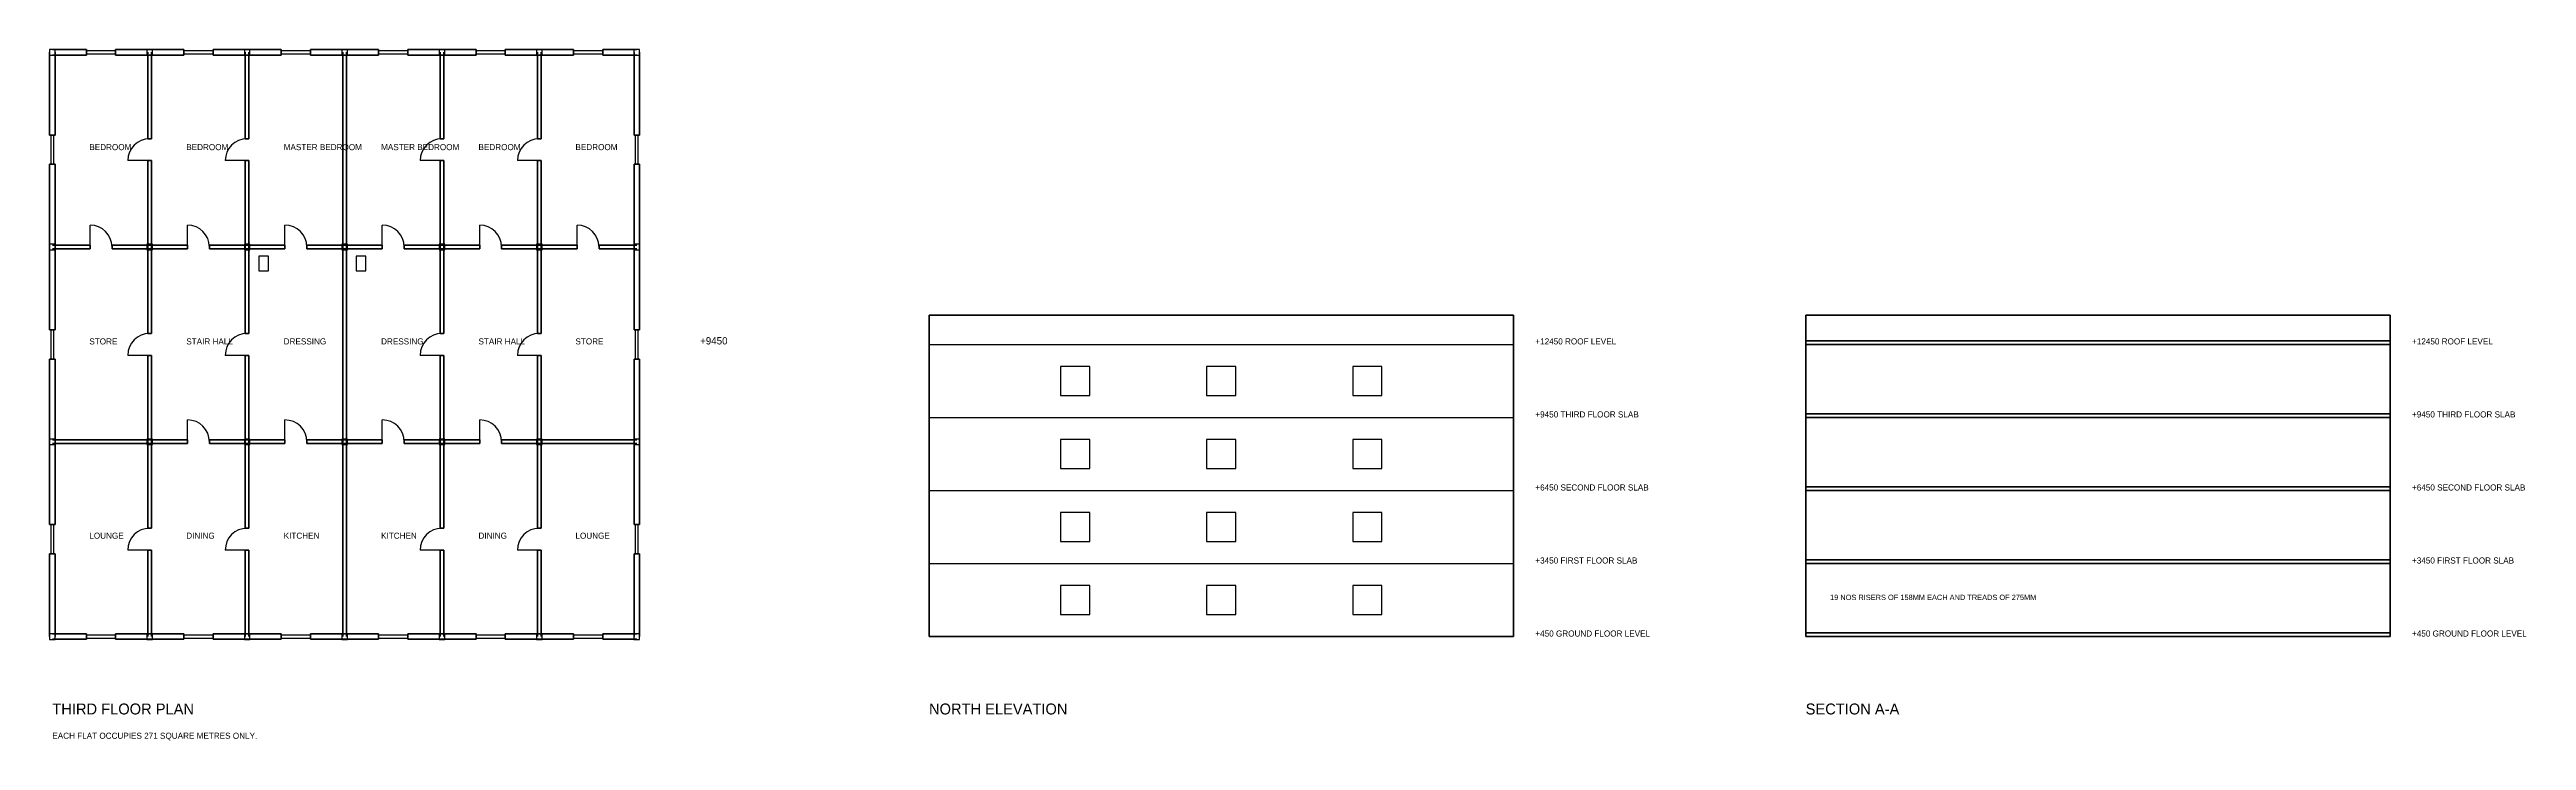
# Model space of a CAD drawing. Header units: metres. Extents: x 0 to 210, y -4 to 24.
# Drawn here: x 107.9 to 209.6, y -4.3 to 24.1 of the extents above; entities that cross this region are included whole.
import ezdxf

# ---------------------------------------------------------------- set-up
doc = ezdxf.new("R2010")
doc.units = ezdxf.units.M
for name, color, linetype in [('COLUMN', 5, 'CONTINUOUS'), ('DOOR', 3, 'CONTINUOUS'), ('SANITARY', 7, 'CONTINUOUS'), ('TEXT', 6, 'CONTINUOUS'), ('WALL', 4, 'CONTINUOUS'), ('WIND', 2, 'CONTINUOUS')]:
    doc.layers.add(name, color=color, linetype=linetype)

msp = doc.modelspace()

# ---------------------------------------------------------------- linework, layer by layer
at = {"layer": 'COLUMN'}
for points in [[(107.885, 23.885), (108.115, 23.885), (108.115, 24.115), (107.885, 24.115)], [(111.885, 23.885), (112.115, 23.885), (112.115, 24.115), (111.885, 24.115)], [(115.885, 23.885), (116.115, 23.885), (116.115, 24.115), (115.885, 24.115)], [(119.885, 23.885), (120.115, 23.885), (120.115, 24.115), (119.885, 24.115)], [(123.885, 23.885), (124.115, 23.885), (124.115, 24.115), (123.885, 24.115)], [(127.885, 23.885), (128.115, 23.885), (128.115, 24.115), (127.885, 24.115)], [(131.885, 23.885), (132.115, 23.885), (132.115, 24.115), (131.885, 24.115)], [(107.885, 15.885), (108.115, 15.885), (108.115, 16.115), (107.885, 16.115)], [(111.885, 15.885), (112.115, 15.885), (112.115, 16.115), (111.885, 16.115)], [(115.885, 15.885), (116.115, 15.885), (116.115, 16.115), (115.885, 16.115)], [(119.885, 15.885), (120.115, 15.885), (120.115, 16.115), (119.885, 16.115)], [(123.885, 15.885), (124.115, 15.885), (124.115, 16.115), (123.885, 16.115)], [(127.885, 15.885), (128.115, 15.885), (128.115, 16.115), (127.885, 16.115)], [(131.885, 15.885), (132.115, 15.885), (132.115, 16.115), (131.885, 16.115)], [(107.885, 7.885), (108.115, 7.885), (108.115, 8.115), (107.885, 8.115)], [(111.885, 7.885), (112.115, 7.885), (112.115, 8.115), (111.885, 8.115)], [(115.885, 7.885), (116.115, 7.885), (116.115, 8.115), (115.885, 8.115)], [(119.885, 7.885), (120.115, 7.885), (120.115, 8.115), (119.885, 8.115)], [(123.885, 7.885), (124.115, 7.885), (124.115, 8.115), (123.885, 8.115)], [(127.885, 7.885), (128.115, 7.885), (128.115, 8.115), (127.885, 8.115)], [(131.885, 7.885), (132.115, 7.885), (132.115, 8.115), (131.885, 8.115)], [(107.885, -0.115), (108.115, -0.115), (108.115, 0.115), (107.885, 0.115)], [(111.885, -0.115), (112.115, -0.115), (112.115, 0.115), (111.885, 0.115)], [(115.885, -0.115), (116.115, -0.115), (116.115, 0.115), (115.885, 0.115)], [(119.885, -0.115), (120.115, -0.115), (120.115, 0.115), (119.885, 0.115)], [(123.885, -0.115), (124.115, -0.115), (124.115, 0.115), (123.885, 0.115)], [(127.885, -0.115), (128.115, -0.115), (128.115, 0.115), (127.885, 0.115)], [(131.885, -0.115), (132.115, -0.115), (132.115, 0.115), (131.885, 0.115)]]:
    msp.add_lwpolyline(points, close=True, dxfattribs=at)
at = {"layer": 'DOOR'}
for p, q in [((112, 19.55), (111.1, 19.55)), ((116, 19.55), (115.1, 19.55)), ((124, 19.55), (123.1, 19.55)), ((128, 19.55), (127.1, 19.55)), ((109.55, 16), (109.55, 16.9)), ((113.55, 16), (113.55, 16.9)), ((117.55, 16), (117.55, 16.9)), ((121.55, 16), (121.55, 16.9)), ((125.55, 16), (125.55, 16.9)), ((129.55, 16), (129.55, 16.9)), ((112, 11.55), (111.1, 11.55)), ((116, 11.55), (115.1, 11.55)), ((124, 11.55), (123.1, 11.55)), ((128, 11.55), (127.1, 11.55)), ((113.55, 8), (113.55, 8.9)), ((117.55, 8), (117.55, 8.9)), ((121.55, 8), (121.55, 8.9)), ((125.55, 8), (125.55, 8.9)), ((112, 3.55), (111.1, 3.55)), ((116, 3.55), (115.1, 3.55)), ((124, 3.55), (123.1, 3.55)), ((128, 3.55), (127.1, 3.55))]:
    msp.add_line(p, q, dxfattribs=at)
for centre, start, end in [((112, 19.55), 90, 180), ((116, 19.55), 90, 180), ((124, 19.55), 90, 180), ((128, 19.55), 90, 180), ((109.55, 16), 0, 90), ((113.55, 16), 0, 90), ((117.55, 16), 0, 90), ((121.55, 16), 0, 90), ((125.55, 16), 0, 90), ((129.55, 16), 0, 90), ((112, 11.55), 90, 180), ((116, 11.55), 90, 180), ((124, 11.55), 90, 180), ((128, 11.55), 90, 180), ((113.55, 8), 0, 90), ((117.55, 8), 0, 90), ((121.55, 8), 0, 90), ((125.55, 8), 0, 90), ((112, 3.55), 90, 180), ((116, 3.55), 90, 180), ((124, 3.55), 90, 180), ((128, 3.55), 90, 180)]:
    msp.add_arc(centre, 0.9, start, end, dxfattribs=at)
at = {"layer": 'SANITARY'}
for points in [[(116.475, 15.025), (116.875, 15.025), (116.875, 15.625), (116.475, 15.625)], [(120.475, 15.025), (120.875, 15.025), (120.875, 15.625), (120.475, 15.625)]]:
    msp.add_lwpolyline(points, close=True, dxfattribs=at)
at = {"layer": 'WALL', "lineweight": 50}
for p, q in [((107.8875, 20.6), (107.8875, 24)), ((109.4, 24.1125), (108, 24.1125)), ((108, 23.8875), (109.4, 23.8875)), ((108.1125, 24), (108.1125, 20.6)), ((109.4, 23.8875), (109.4, 24.1125)), ((112, 24.1125), (110.6, 24.1125)), ((110.6, 23.8875), (110.6, 24.1125)), ((110.6, 23.8875), (112, 23.8875)), ((111.925, 20.45), (111.925, 24)), ((113.4, 24.1125), (112, 24.1125)), ((112, 23.8875), (113.4, 23.8875)), ((112.075, 24), (112.075, 20.45)), ((113.4, 23.8875), (113.4, 24.1125)), ((116, 24.1125), (114.6, 24.1125)), ((114.6, 23.8875), (114.6, 24.1125)), ((114.6, 23.8875), (116, 23.8875)), ((115.925, 20.45), (115.925, 24)), ((117.4, 24.1125), (116, 24.1125)), ((116, 23.8875), (117.4, 23.8875)), ((116.075, 24), (116.075, 20.45)), ((117.4, 23.8875), (117.4, 24.1125)), ((120, 24.1125), (118.6, 24.1125)), ((118.6, 23.8875), (118.6, 24.1125)), ((118.6, 23.8875), (120, 23.8875)), ((119.925, 16), (119.925, 24)), ((121.4, 24.1125), (120, 24.1125)), ((120, 23.8875), (121.4, 23.8875)), ((120.075, 24), (120.075, 16)), ((121.4, 23.8875), (121.4, 24.1125)), ((124, 24.1125), (122.6, 24.1125)), ((122.6, 23.8875), (122.6, 24.1125)), ((122.6, 23.8875), (124, 23.8875)), ((123.925, 20.45), (123.925, 24)), ((125.4, 24.1125), (124, 24.1125)), ((124, 23.8875), (125.4, 23.8875)), ((124.075, 24), (124.075, 20.45)), ((125.4, 23.8875), (125.4, 24.1125)), ((128, 24.1125), (126.6, 24.1125)), ((126.6, 23.8875), (126.6, 24.1125)), ((126.6, 23.8875), (128, 23.8875)), ((127.925, 20.45), (127.925, 24)), ((129.4, 24.1125), (128, 24.1125)), ((128, 23.8875), (129.4, 23.8875)), ((128.075, 24), (128.075, 20.45)), ((129.4, 23.8875), (129.4, 24.1125)), ((132, 24.1125), (130.6, 24.1125)), ((130.6, 23.8875), (130.6, 24.1125)), ((130.6, 23.8875), (132, 23.8875)), ((131.8875, 20.6), (131.8875, 24)), ((132.1125, 24), (132.1125, 20.6)), ((107.8875, 20.6), (108.1125, 20.6)), ((111.925, 20.45), (112.075, 20.45)), ((115.925, 20.45), (116.075, 20.45)), ((123.925, 20.45), (124.075, 20.45)), ((127.925, 20.45), (128.075, 20.45)), ((131.8875, 20.6), (132.1125, 20.6)), ((107.8875, 16), (107.8875, 19.4)), ((107.8875, 19.4), (108.1125, 19.4)), ((108.1125, 19.4), (108.1125, 16)), ((111.925, 16), (111.925, 19.55)), ((111.925, 19.55), (112.075, 19.55)), ((112.075, 19.55), (112.075, 16)), ((115.925, 16), (115.925, 19.55)), ((115.925, 19.55), (116.075, 19.55)), ((116.075, 19.55), (116.075, 16)), ((123.925, 16), (123.925, 19.55)), ((123.925, 19.55), (124.075, 19.55)), ((124.075, 19.55), (124.075, 16)), ((127.925, 16), (127.925, 19.55)), ((127.925, 19.55), (128.075, 19.55)), ((128.075, 19.55), (128.075, 16)), ((131.8875, 16), (131.8875, 19.4)), ((131.8875, 19.4), (132.1125, 19.4)), ((132.1125, 19.4), (132.1125, 16)), ((107.8875, 12.6), (107.8875, 16)), ((109.55, 16.075), (108, 16.075)), ((108, 15.925), (109.55, 15.925)), ((108.1125, 16), (108.1125, 12.6)), ((109.55, 15.925), (109.55, 16.075)), ((112, 16.075), (110.45, 16.075)), ((110.45, 15.925), (110.45, 16.075)), ((110.45, 15.925), (112, 15.925)), ((111.925, 12.45), (111.925, 16)), ((113.55, 16.075), (112, 16.075)), ((112, 15.925), (113.55, 15.925)), ((112.075, 16), (112.075, 12.45)), ((113.55, 15.925), (113.55, 16.075)), ((116, 16.075), (114.45, 16.075)), ((114.45, 15.925), (114.45, 16.075)), ((114.45, 15.925), (116, 15.925)), ((115.925, 12.45), (115.925, 16)), ((117.55, 16.075), (116, 16.075)), ((116, 15.925), (117.55, 15.925)), ((116.075, 16), (116.075, 12.45)), ((117.55, 15.925), (117.55, 16.075)), ((120, 16.075), (118.45, 16.075)), ((118.45, 15.925), (118.45, 16.075)), ((118.45, 15.925), (120, 15.925)), ((119.925, 8), (119.925, 16)), ((121.55, 16.075), (120, 16.075)), ((120, 15.925), (121.55, 15.925)), ((120.075, 16), (120.075, 8)), ((121.55, 15.925), (121.55, 16.075)), ((124, 16.075), (122.45, 16.075)), ((122.45, 15.925), (122.45, 16.075)), ((122.45, 15.925), (124, 15.925)), ((123.925, 12.45), (123.925, 16)), ((125.55, 16.075), (124, 16.075)), ((124, 15.925), (125.55, 15.925)), ((124.075, 16), (124.075, 12.45)), ((125.55, 15.925), (125.55, 16.075)), ((128, 16.075), (126.45, 16.075)), ((126.45, 15.925), (126.45, 16.075)), ((126.45, 15.925), (128, 15.925)), ((127.925, 12.45), (127.925, 16)), ((129.55, 16.075), (128, 16.075)), ((128, 15.925), (129.55, 15.925)), ((128.075, 16), (128.075, 12.45)), ((129.55, 15.925), (129.55, 16.075)), ((132, 16.075), (130.45, 16.075)), ((130.45, 15.925), (130.45, 16.075)), ((130.45, 15.925), (132, 15.925)), ((131.8875, 12.6), (131.8875, 16)), ((132.1125, 16), (132.1125, 12.6)), ((107.8875, 12.6), (108.1125, 12.6)), ((111.925, 12.45), (112.075, 12.45)), ((115.925, 12.45), (116.075, 12.45)), ((123.925, 12.45), (124.075, 12.45)), ((127.925, 12.45), (128.075, 12.45)), ((131.8875, 12.6), (132.1125, 12.6)), ((168, 13.2), (144, 13.2)), ((144, 13.2), (144, 0)), ((168, 0), (168, 13.2)), ((204, 13.2), (180, 13.2)), ((180, 13.2), (180, 0)), ((204, 0), (204, 13.2)), ((107.8875, 8), (107.8875, 11.4)), ((107.8875, 11.4), (108.1125, 11.4)), ((108.1125, 11.4), (108.1125, 8)), ((111.925, 8), (111.925, 11.55)), ((111.925, 11.55), (112.075, 11.55)), ((112.075, 11.55), (112.075, 8)), ((115.925, 8), (115.925, 11.55)), ((115.925, 11.55), (116.075, 11.55)), ((116.075, 11.55), (116.075, 8)), ((123.925, 8), (123.925, 11.55)), ((123.925, 11.55), (124.075, 11.55)), ((124.075, 11.55), (124.075, 8)), ((127.925, 8), (127.925, 11.55)), ((127.925, 11.55), (128.075, 11.55)), ((128.075, 11.55), (128.075, 8)), ((131.8875, 8), (131.8875, 11.4)), ((131.8875, 11.4), (132.1125, 11.4)), ((132.1125, 11.4), (132.1125, 8)), ((180, 12.15), (204, 12.15)), ((180, 12), (204, 12)), ((180, 9.15), (204, 9.15)), ((180, 9), (204, 9)), ((107.8875, 4.6), (107.8875, 8)), ((112, 8.075), (108, 8.075)), ((108, 7.925), (112, 7.925)), ((108.1125, 8), (108.1125, 4.6)), ((111.925, 4.45), (111.925, 8)), ((113.55, 8.075), (112, 8.075)), ((112, 7.925), (113.55, 7.925)), ((112.075, 8), (112.075, 4.45)), ((113.55, 7.925), (113.55, 8.075)), ((116, 8.075), (114.45, 8.075)), ((114.45, 7.925), (114.45, 8.075)), ((114.45, 7.925), (116, 7.925)), ((115.925, 4.45), (115.925, 8)), ((117.55, 8.075), (116, 8.075)), ((116, 7.925), (117.55, 7.925)), ((116.075, 8), (116.075, 4.45)), ((117.55, 7.925), (117.55, 8.075)), ((120, 8.075), (118.45, 8.075)), ((118.45, 7.925), (118.45, 8.075)), ((118.45, 7.925), (120, 7.925)), ((119.925, 0), (119.925, 8)), ((121.55, 8.075), (120, 8.075)), ((120, 7.925), (121.55, 7.925)), ((120.075, 8), (120.075, 0)), ((121.55, 7.925), (121.55, 8.075)), ((124, 8.075), (122.45, 8.075)), ((122.45, 7.925), (122.45, 8.075)), ((122.45, 7.925), (124, 7.925)), ((123.925, 4.45), (123.925, 8)), ((125.55, 8.075), (124, 8.075)), ((124, 7.925), (125.55, 7.925)), ((124.075, 8), (124.075, 4.45)), ((125.55, 7.925), (125.55, 8.075)), ((128, 8.075), (126.45, 8.075)), ((126.45, 7.925), (126.45, 8.075)), ((126.45, 7.925), (128, 7.925)), ((127.925, 4.45), (127.925, 8)), ((132, 8.075), (128, 8.075)), ((128, 7.925), (132, 7.925)), ((128.075, 8), (128.075, 4.45)), ((131.8875, 4.6), (131.8875, 8)), ((132.1125, 8), (132.1125, 4.6)), ((180, 6.15), (204, 6.15)), ((180, 6), (204, 6)), ((107.8875, 4.6), (108.1125, 4.6)), ((111.925, 4.45), (112.075, 4.45)), ((115.925, 4.45), (116.075, 4.45)), ((123.925, 4.45), (124.075, 4.45)), ((127.925, 4.45), (128.075, 4.45)), ((131.8875, 4.6), (132.1125, 4.6)), ((107.8875, 0), (107.8875, 3.4)), ((107.8875, 3.4), (108.1125, 3.4)), ((108.1125, 3.4), (108.1125, 0)), ((111.925, 0), (111.925, 3.55)), ((111.925, 3.55), (112.075, 3.55)), ((112.075, 3.55), (112.075, 0)), ((115.925, 0), (115.925, 3.55)), ((115.925, 3.55), (116.075, 3.55)), ((116.075, 3.55), (116.075, 0)), ((123.925, 0), (123.925, 3.55)), ((123.925, 3.55), (124.075, 3.55)), ((124.075, 3.55), (124.075, 0)), ((127.925, 0), (127.925, 3.55)), ((127.925, 3.55), (128.075, 3.55)), ((128.075, 3.55), (128.075, 0)), ((131.8875, 0), (131.8875, 3.4)), ((131.8875, 3.4), (132.1125, 3.4)), ((132.1125, 3.4), (132.1125, 0)), ((180, 3.15), (204, 3.15)), ((180, 3), (204, 3)), ((109.4, 0.1125), (108, 0.1125)), ((109.4, -0.1125), (109.4, 0.1125)), ((112, 0.1125), (110.6, 0.1125)), ((110.6, -0.1125), (110.6, 0.1125)), ((113.4, 0.1125), (112, 0.1125)), ((113.4, -0.1125), (113.4, 0.1125)), ((116, 0.1125), (114.6, 0.1125)), ((114.6, -0.1125), (114.6, 0.1125)), ((117.4, 0.1125), (116, 0.1125)), ((117.4, -0.1125), (117.4, 0.1125)), ((120, 0.1125), (118.6, 0.1125)), ((118.6, -0.1125), (118.6, 0.1125)), ((121.4, 0.1125), (120, 0.1125)), ((121.4, -0.1125), (121.4, 0.1125)), ((124, 0.1125), (122.6, 0.1125)), ((122.6, -0.1125), (122.6, 0.1125)), ((125.4, 0.1125), (124, 0.1125)), ((125.4, -0.1125), (125.4, 0.1125)), ((128, 0.1125), (126.6, 0.1125)), ((126.6, -0.1125), (126.6, 0.1125)), ((129.4, 0.1125), (128, 0.1125)), ((129.4, -0.1125), (129.4, 0.1125)), ((132, 0.1125), (130.6, 0.1125)), ((130.6, -0.1125), (130.6, 0.1125)), ((144, 0), (168, 0)), ((180, 0.15), (204, 0.15)), ((180, 0), (204, 0)), ((180, 0), (204, 0)), ((108, -0.1125), (109.4, -0.1125)), ((110.6, -0.1125), (112, -0.1125)), ((112, -0.1125), (113.4, -0.1125)), ((114.6, -0.1125), (116, -0.1125)), ((116, -0.1125), (117.4, -0.1125)), ((118.6, -0.1125), (120, -0.1125)), ((120, -0.1125), (121.4, -0.1125)), ((122.6, -0.1125), (124, -0.1125)), ((124, -0.1125), (125.4, -0.1125)), ((126.6, -0.1125), (128, -0.1125)), ((128, -0.1125), (129.4, -0.1125)), ((130.6, -0.1125), (132, -0.1125))]:
    msp.add_line(p, q, dxfattribs=at)
at = {"layer": 'WALL'}
for p, q in [((144, 12), (168, 12)), ((144, 9), (168, 9)), ((144, 6), (168, 6)), ((144, 3), (168, 3)), ((144, 0), (168, 0))]:
    msp.add_line(p, q, dxfattribs=at)
at = {"layer": 'WIND'}
for points in [[(109.4, 23.94), (110.6, 23.94), (110.6, 24.06), (109.4, 24.06)], [(113.4, 23.94), (114.6, 23.94), (114.6, 24.06), (113.4, 24.06)], [(117.4, 23.94), (118.6, 23.94), (118.6, 24.06), (117.4, 24.06)], [(121.4, 23.94), (122.6, 23.94), (122.6, 24.06), (121.4, 24.06)], [(125.4, 23.94), (126.6, 23.94), (126.6, 24.06), (125.4, 24.06)], [(129.4, 23.94), (130.6, 23.94), (130.6, 24.06), (129.4, 24.06)], [(107.94, 19.4), (108.06, 19.4), (108.06, 20.6), (107.94, 20.6)], [(131.94, 19.4), (132.06, 19.4), (132.06, 20.6), (131.94, 20.6)], [(107.94, 11.4), (108.06, 11.4), (108.06, 12.6), (107.94, 12.6)], [(131.94, 11.4), (132.06, 11.4), (132.06, 12.6), (131.94, 12.6)], [(149.4, 9.9), (150.6, 9.9), (150.6, 11.1), (149.4, 11.1)], [(155.4, 9.9), (156.6, 9.9), (156.6, 11.1), (155.4, 11.1)], [(161.4, 9.9), (162.6, 9.9), (162.6, 11.1), (161.4, 11.1)], [(149.4, 6.9), (150.6, 6.9), (150.6, 8.1), (149.4, 8.1)], [(155.4, 6.9), (156.6, 6.9), (156.6, 8.1), (155.4, 8.1)], [(161.4, 6.9), (162.6, 6.9), (162.6, 8.1), (161.4, 8.1)], [(149.4, 3.9), (150.6, 3.9), (150.6, 5.1), (149.4, 5.1)], [(155.4, 3.9), (156.6, 3.9), (156.6, 5.1), (155.4, 5.1)], [(161.4, 3.9), (162.6, 3.9), (162.6, 5.1), (161.4, 5.1)], [(107.94, 3.4), (108.06, 3.4), (108.06, 4.6), (107.94, 4.6)], [(131.94, 3.4), (132.06, 3.4), (132.06, 4.6), (131.94, 4.6)], [(149.4, 0.9), (150.6, 0.9), (150.6, 2.1), (149.4, 2.1)], [(155.4, 0.9), (156.6, 0.9), (156.6, 2.1), (155.4, 2.1)], [(161.4, 0.9), (162.6, 0.9), (162.6, 2.1), (161.4, 2.1)], [(109.4, -0.06), (110.6, -0.06), (110.6, 0.06), (109.4, 0.06)], [(113.4, -0.06), (114.6, -0.06), (114.6, 0.06), (113.4, 0.06)], [(117.4, -0.06), (118.6, -0.06), (118.6, 0.06), (117.4, 0.06)], [(121.4, -0.06), (122.6, -0.06), (122.6, 0.06), (121.4, 0.06)], [(125.4, -0.06), (126.6, -0.06), (126.6, 0.06), (125.4, 0.06)], [(129.4, -0.06), (130.6, -0.06), (130.6, 0.06), (129.4, 0.06)]]:
    msp.add_lwpolyline(points, close=True, dxfattribs=at)

# ---------------------------------------------------------------- texts
at = {"layer": 'TEXT'}
for s, height, p in [('BEDROOM', 0.25, (109.5187, 19.9812)), ('BEDROOM', 0.25, (113.5, 19.9812)), ('MASTER BEDROOM', 0.25, (117.5, 19.9812)), ('MASTER BEDROOM', 0.25, (121.5, 19.9812)), ('BEDROOM', 0.25, (125.5, 19.9812)), ('BEDROOM', 0.25, (129.4812, 19.9812)), ('STORE', 0.25, (109.5187, 12)), ('STAIR HALL', 0.25, (113.5, 12)), ('DRESSING', 0.25, (117.5, 12)), ('DRESSING', 0.25, (121.5, 12)), ('STAIR HALL', 0.25, (125.5, 12)), ('STORE', 0.25, (129.4812, 12)), ('+9450', 0.3, (134.6, 12)), ('+12450 ROOF LEVEL', 0.25, (168.9, 12)), ('+12450 ROOF LEVEL', 0.25, (204.9, 12)), ('+9450 THIRD FLOOR SLAB', 0.25, (168.9, 9)), ('+9450 THIRD FLOOR SLAB', 0.25, (204.9, 9)), ('+6450 SECOND FLOOR SLAB', 0.25, (168.9, 6)), ('+6450 SECOND FLOOR SLAB', 0.25, (204.9, 6)), ('LOUNGE', 0.25, (109.5187, 4.0187)), ('DINING', 0.25, (113.5, 4.0187)), ('KITCHEN', 0.25, (117.5, 4.0187)), ('KITCHEN', 0.25, (121.5, 4.0187)), ('DINING', 0.25, (125.5, 4.0187)), ('LOUNGE', 0.25, (129.4812, 4.0187)), ('+3450 FIRST FLOOR SLAB', 0.25, (168.9, 3)), ('+3450 FIRST FLOOR SLAB', 0.25, (204.9, 3)), ('19 NOS RISERS OF 158MM EACH AND TREADS OF 275MM', 0.22, (181, 1.5)), ('+450 GROUND FLOOR LEVEL', 0.25, (168.9, 0)), ('+450 GROUND FLOOR LEVEL', 0.25, (204.9, 0)), ('THIRD FLOOR PLAN', 0.45, (108, -3.2)), ('NORTH ELEVATION', 0.45, (144, -3.2)), ('SECTION A-A', 0.45, (180, -3.2)), ('EACH FLAT OCCUPIES 271 SQUARE METRES ONLY.', 0.25, (108, -4.2))]:
    msp.add_text(s, height=height, dxfattribs=at).set_placement(p)

doc.saveas('drawing.dxf')
